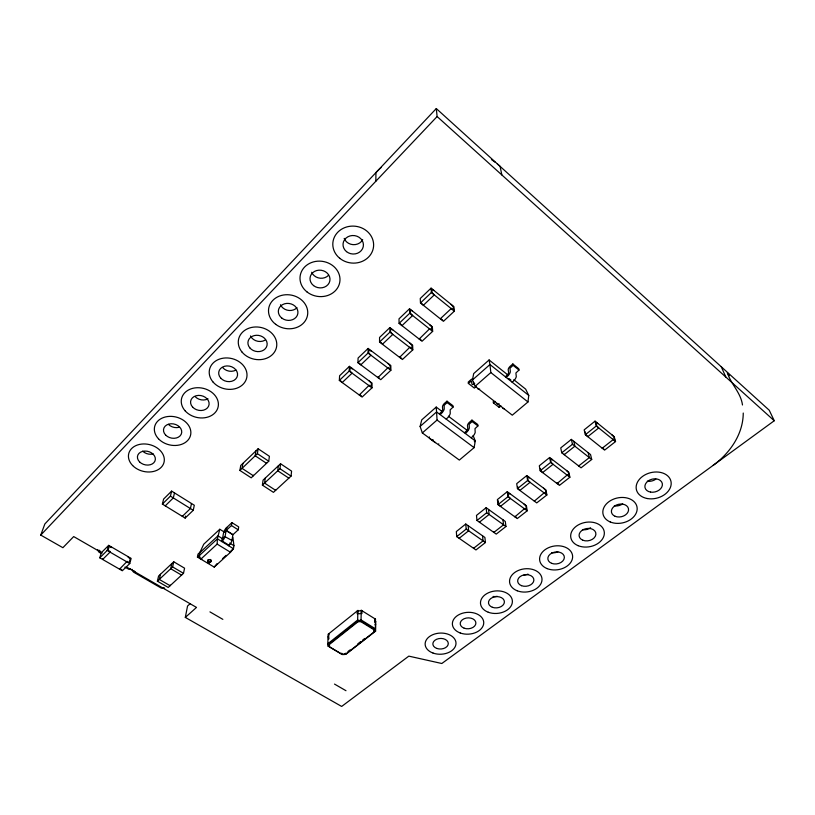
<?xml version="1.0" encoding="UTF-8"?>
<svg xmlns="http://www.w3.org/2000/svg" width="815" height="815" viewBox="0 0 815 815"><rect width="100%" height="100%" fill="white"/><g stroke="black" fill="none" stroke-linecap="round" stroke-linejoin="round"><path stroke-width="1.22" d="M382.429 343.747L382.429 344.266L392.799 334.384L390.63 332.204L390.599 328.649L392.748 329.82M379.546 342.055L379.566 337.461L389.876 327.589L412.635 345.214L412.808 349.839L402.416 359.517L379.546 342.055L389.916 332.153L389.876 327.589M374.788 618.717L374.757 621.601L375.471 622.039A2.364 1.65 0.2 0 0 375.124 622.395M375.613 631.126A2.384 1.65 0.2 0 1 375.409 628.783L375.491 619.155L361.259 610.292A2.384 1.681 1 0 1 357.897 610.425L328.282 634.162L327.762 643.819A2.353 1.61 2.2 0 1 328.048 646.091L342.361 654.608A2.333 1.589 1.5 0 1 345.652 654.486L375.613 631.126L375.695 621.488A2.364 1.65 0.2 0 1 375.287 621.162M371.997 387.848L372.068 383.111L349.411 366.353L339.611 375.746L339.335 380.462L362.105 397.058L371.997 387.848L349.197 371.039L349.411 366.353M375.827 181.256L375.949 172.586A85.168 77.843 -9.3 0 1 381.288 167.401M370.998 350.593L370.988 351.102L368.838 349.472L368.757 353.078L370.917 355.228L360.811 364.845L359.395 363.245M369.266 381.033L371.365 383.111L371.304 386.799L369.185 385.24L359.283 395.01L359.303 394.47L361.412 396.019M375.409 628.783L361.035 619.909L361.259 610.292M361.972 610.741L361.911 613.614L361.188 613.165A2.384 1.681 1 0 1 357.826 613.308L357.194 613.807L357.276 610.924L358.468 611.668M357.928 362.695L368.034 353.058L368.125 348.423L390.833 365.578L390.874 370.265L380.758 379.688L357.928 362.695L358.091 358.03L368.125 348.423M327.762 643.819L357.642 620.042L357.897 610.425M352.274 368.462L352.253 368.981L350.104 367.392L349.941 371.049L352.08 373.158L342.208 382.551L340.802 380.982M219.775 529.261L203.75 544.196L199.757 552.723L199.176 555.718L200.887 559.1L217.136 544.094L217.401 538.837L219.775 529.261L224.828 532.389M328.048 646.091L328.17 643.84M328.883 633.673L328.129 637.045A2.343 1.61 2.2 0 1 328.822 637.748M228.679 545.765L229.524 544.909A4.635 1.569 -57.6 0 0 231.847 540.916L232.917 534.793L226.122 530.575L226.397 527.804M743.249 413.042C743.168 434.303 729.843 453.221 713.156 465.365M291.057 476.103L291.587 471.131L280.554 463.755L263.072 480.137L262.389 485.129L273.453 492.352L291.057 476.103L279.953 468.707L280.554 463.755M507.867 374.951L489.092 359.965L473.688 373.586L472.445 379.984L475.165 386.3L512.278 415.181L527.967 401.968L528.762 395.418L525.665 389.152L513.796 379.688M278.353 465.823L277.742 470.775L288.836 478.15M275.694 489.784L275.633 490.345L264.559 483.091L265.242 478.11M268.736 461.229L269.408 456.298L258.131 448.759L240.731 465.487L239.895 470.449L251.203 477.824L268.736 461.229L257.397 453.67L258.131 448.759M266.597 462.777L266.525 463.328L255.187 455.789L255.93 450.868M253.455 475.216L253.373 475.766L242.065 468.37L242.88 463.419M226.743 527.437L226.244 530.371L232.988 534.65L238.245 529.811L238.703 526.877L231.918 522.629L226.02 528.202A4.625 1.528 -57.4 0 0 223.697 532.154L222.556 538.297L225.123 536.229L226.132 530.545L223.585 532.613M232.917 537.401L233.936 545.714L233.457 548.699L230.502 552.275L214.202 567.097L197.424 557.073L198.004 554.118L200.49 551.816M226.244 530.371L231.44 525.553L231.918 522.629M442.301 411.646L436.219 407.072L421.732 419.878L420.112 426.449L422.333 432.938L459.334 460.078L474.096 447.649L475.288 440.946L473.128 435.577M102.211 553.018L73.696 536.576L62.887 547.7L40.75 535.088L44.856 523.953L436.29 108.558L769.228 410.22L774.25 420.744L441.822 663.502L408.814 656.136L341.658 706.442L185.311 617.413L187.542 606.034L190.313 603.548M183.497 573.332L184.567 568.187L173.748 561.79L158.589 576.032L157.387 581.187L168.226 587.452L183.497 573.332L172.627 566.924L173.748 561.79M181.694 574.544L181.572 575.115L170.702 568.727L171.843 563.593M193.247 510.292L194.306 505.259L171.629 491.119L163.621 499.055L162.379 504.088L185.148 518.085L193.247 510.292L170.437 496.131L171.629 491.119M191.494 503.507L190.415 508.54L182.326 516.353L182.448 515.783M185.148 518.085L185.586 516.058M170.243 585.129L170.111 585.7L159.271 579.424L160.463 574.269M174.492 492.902L173.31 497.924L165.251 505.85M129.768 563.552L131.133 558.418L108.69 545.367L101.325 552.702L99.797 557.827L122.321 570.755L129.768 563.552L107.193 550.471L99.797 557.827M128.352 556.798L128.2 557.368L130.288 558.581L129.218 562.574L127.12 561.362L119.53 569.155L119.683 568.585L121.781 569.787M111.523 547.008L111.36 547.578L109.241 546.345L108.079 550.319L110.208 551.551L110.045 552.122L102.639 559.457L102.802 558.886M107.193 550.471L108.69 545.367M214.202 567.097L217.004 563.674M40.75 535.088L437.115 116.535L436.29 108.558M162.379 504.088L170.437 496.131M239.895 470.449L257.397 453.67M409.558 308.742L399.004 318.848L399.095 323.382L422.017 341.261L432.653 331.348L432.358 326.795L409.558 308.742L409.721 313.245L399.095 323.382M431.074 288.133L420.245 298.504L420.479 302.966L443.442 321.314L454.352 311.147L453.914 306.654L431.074 288.133L431.369 292.554L454.352 311.147M339.335 380.462L349.197 371.039M420.479 302.966L431.369 292.554M157.387 581.187L172.627 566.924M262.389 485.129L279.953 468.707M199.757 552.723L217.931 535.852L223.269 539.133M197.424 557.073L199.92 554.76M199.176 555.718L217.401 538.837L233.457 548.699L229.799 552.03M222.485 558.683L226.142 555.351M185.311 617.413L196.496 607.42L126.325 566.934M446.977 401.163L444.43 403.415A3.005 1.273 -52.9 0 0 442.484 406.909L442.688 409.721A2.516 1.07 -53 0 1 441.078 412.268L440.08 413.144L440.182 414.55L441.547 413.327A4.931 2.088 -53 0 0 444.226 409.069L444.165 405.33L447.089 402.539L446.977 401.163L452.946 405.697L453.069 407.082L450.155 409.853L450.226 413.602A4.91 2.109 -53 0 1 447.567 417.851L446.202 419.063M476.082 386.585L474.371 388.093L468.38 383.437L471.386 380.962L472.028 384.283A5.043 2.17 -51.9 0 0 474.748 383.784M472.445 379.984L489.958 364.539L489.092 359.965M420.112 426.449L436.575 411.932L436.219 407.072M475.165 386.3L490.834 372.557L489.958 364.539L528.762 395.418M422.333 432.938L437.054 420.041L436.575 411.932L475.288 440.946L474.34 441.74M512.849 363.969L510.139 366.332A3.097 1.375 -50.9 0 0 508.203 369.878L508.642 372.618A2.598 1.151 -51.1 0 1 507.022 375.216L505.962 376.143L506.176 377.508L507.633 376.235A5.073 2.262 -51.1 0 0 510.333 371.895L509.986 368.227L513.083 365.314L512.849 363.969L518.758 368.726L518.992 370.071L515.905 372.975L516.282 376.652A5.063 2.282 -51 0 1 513.593 380.982L512.136 382.245M471.946 420.112L469.389 422.313A2.965 1.335 -52.7 0 0 467.484 425.776L467.779 428.609A2.486 1.121 -52.9 0 1 466.2 431.135L465.202 431.991L465.345 433.407L466.71 432.215A4.859 2.19 -52.9 0 0 469.338 428.007L469.175 424.238L472.099 421.508L471.946 420.112L477.763 424.534L477.926 425.929L475.002 428.639L475.186 432.419A4.849 2.211 -52.9 0 1 472.578 436.616L471.202 437.798M500.96 405.952L499.249 407.419L493.411 402.885L495.133 401.418M465.752 524.014L456.329 531.563L456.726 536.637L475.96 549.952L485.445 542.535L484.894 537.452L465.752 524.014L466.2 529.078L485.445 542.535M486.127 507.694L476.48 515.416L476.989 520.469L496.243 534.1L505.952 526.51L505.29 521.457L486.127 507.694L486.698 512.727L505.952 526.51M571.356 439.397L560.74 447.904L561.769 452.804L581.054 467.82L591.731 459.477L590.539 454.556L571.356 439.397L572.446 444.277L591.731 459.477M526.806 475.563L516.7 483.652L517.454 488.633L536.728 502.906L546.885 494.97L545.979 489.968L526.806 475.563L527.611 480.524L546.885 494.97M549.656 457.49L539.306 465.783L540.192 470.734L559.467 485.373L569.889 477.233L568.829 472.272L549.656 457.49L550.614 462.421L569.889 477.233M595.052 421.141L584.161 429.862L585.343 434.711L604.608 450.114L615.559 441.557L614.215 436.687L595.052 421.141L596.295 425.97L615.559 441.557M507.256 491.69L497.374 499.605L498.006 504.617L517.26 518.574L527.203 510.801L526.409 505.779L507.256 491.69L507.949 496.692L527.203 510.801M456.726 536.637L466.2 529.078M476.989 520.469L486.698 512.727M561.769 452.804L572.446 444.277M517.454 488.633L527.611 480.524M540.192 470.734L550.614 462.421M585.343 434.711L596.295 425.97M498.006 504.617L507.949 496.692M375.063 621.977L375.695 621.488M375.043 624.861L375.664 624.371A2.364 1.65 0.2 0 1 375.267 624.045M348.005 651.511L349.971 649.973M357.816 643.85L360.76 641.548M362.726 640.019L364.682 638.491M164.416 588.033L161.35 588.155L133.456 572.069L131.938 569.278M130.451 569.216L128.811 569.257L124.868 567.118M164.661 588.532L163.132 588.165M129.738 568.89L130.492 569.196M101.437 553.609L98.646 551.867L97.749 549.534M209.944 611.882L222.852 619.359M334.507 684.08L345.978 690.712M217.136 544.094L230.502 552.275M229.667 543.075L233.936 545.714M229.137 545.306L222.281 541.089L222.444 538.471L221.823 541.547L222.658 540.691A4.646 1.538 -57.5 0 0 225.001 536.688L231.959 540.457M231.44 525.553L238.245 529.811M498.546 504.495L500.441 506.38L510.373 498.474L508.479 496.579L507.939 492.688L509.742 494.022L509.67 493.472M516.588 517.576L514.795 516.282L514.876 516.842L524.728 508.499L526.521 509.813L525.909 505.901L524.035 504.037M435.363 442.667L429.464 438.348L429.393 436.942M379.342 378.119L377.936 377.06L377.926 377.589L388.052 367.616L390.171 369.205L390.14 365.568L388.032 363.459M437.054 420.041L474.096 447.649M368.034 353.058L390.874 370.265M448.372 416.21L467.627 430.687M447.089 402.539L453.069 407.082M472.099 421.508L477.926 425.929M558.754 484.365L556.971 483.01L557.073 483.56L567.383 474.85L569.176 476.225L568.361 472.364L566.456 470.449M380.269 342.096L381.705 343.197M400.287 357.378L401.703 358.457M389.916 332.153L412.808 349.839M100.897 552.254L99.43 550.257M399.808 323.443L401.989 325.643L412.614 315.527L410.424 313.306L410.291 309.812L412.431 311.024M421.284 340.201L419.155 338.541L419.175 339.05L429.79 328.608L431.919 330.289L431.685 326.744L429.536 324.564M135.147 572.018L134.017 570.846M409.721 313.245L432.653 331.348M490.834 372.557L527.967 401.968M508.937 378.506L510.913 380.085M421.172 303.048L423.372 305.279L434.273 294.908L432.062 292.646L431.828 289.203L433.957 290.476M442.688 320.244L440.558 318.543L451.469 308.345L453.598 310.067L453.252 306.583L451.082 304.362M585.812 434.66L587.768 436.657L598.73 427.946L596.763 425.929L595.796 422.17L597.609 423.637L597.466 423.097M603.864 449.085L602.081 447.659L602.224 448.209L613.175 439.631L613.023 439.081L614.816 440.528L613.766 436.738L611.841 434.762M513.083 365.314L518.992 370.071M774.25 420.744L437.115 116.535M502.794 408.132L503.038 408.417A4.961 2.292 -51.6 0 0 504.047 408.712M496.936 403.578L497.181 403.853A4.982 2.272 -51.7 0 0 499.198 403.853M477.814 388.694L478.048 388.969A5.022 2.19 -51.8 0 0 479.678 389.071M729.405 375.664L727.337 372.781C731.045 384.252 740.835 392.687 742.485 404.984M721.285 366.781L725.819 377.039M585.129 431.828L585.588 433.712M588.165 452.682L589.347 457.592L578.66 465.966L578.538 465.416M573.78 441.312L574.881 446.202L564.204 454.699L564.082 454.149M501.846 174.95L500.084 166.352A85.168 77.843 -9.3 0 0 497.333 163.978M552.081 459.354L552.183 459.905L550.37 458.499L551.113 462.339L553.049 464.285L542.617 472.578L540.702 470.642L540.355 468.717M543.605 488.185L545.48 490.08L546.193 493.961L544.4 492.617L534.334 501.144L534.243 500.583M529.22 477.376L529.312 477.926L527.499 476.561L528.13 480.422L530.045 482.348L519.889 490.436L517.973 488.531L517.688 486.586M499.045 406.043L499.249 407.419M493.228 401.51L493.411 402.885M502.916 519.746L503.568 524.799L493.859 532.409L493.788 531.849M498.047 500.593L498.423 503.527M488.542 509.426L489.122 514.459L479.424 522.191L479.363 521.62M468.38 383.437L468.228 382.072L470.856 379.759A3.066 1.304 -52 0 1 473.128 379.321M482.531 535.791L483.061 540.875L473.576 548.301L473.525 547.731M468.167 525.706L468.635 530.779L459.151 538.318L459.11 537.757M409.823 343.034L411.952 345.183L412.084 348.769L409.965 347.129L399.584 357.357L399.574 356.838M153.21 453.935A8.975 6.836 14 0 1 142.686 451.133M179.096 427.284A9.118 7.111 13.8 0 1 168.44 424.381M207.998 398.8A9.25 7.406 13.4 0 1 195.152 396.62M235.942 370.061A9.403 7.722 12.8 0 1 222.892 367.799M264.977 340.201A9.556 8.048 12 0 1 250.49 335.943M296.986 307.734A9.719 8.405 10.8 0 1 280.472 304.728M328.465 275.368A9.882 8.771 8.9 0 1 311.676 272.241M362.695 239.702A10.065 9.169 5.7 0 1 353.078 244.653A10.065 9.169 5.7 0 1 344.185 238.398M497.15 596.305A7.905 5.613 -5.2 0 1 493.085 596.468M527.977 574.106A8.048 5.787 -6.8 0 1 523.964 575.044M557.878 551.826A8.211 5.97 -8.5 0 1 551.684 552.682M590.6 527.733A8.384 6.153 -10.4 0 1 582.481 529.668M622.65 503.853A8.578 6.337 -12.5 0 1 614.347 505.85M655.841 479.128A8.782 6.52 -14.7 0 1 647.344 481.196M491.455 159.567A85.168 77.843 -9.3 0 1 495.418 162.45M328.893 636.087A2.333 1.61 2.3 0 1 328.567 636.434L328.414 639.327A2.343 1.61 2.2 0 0 328.924 638.583M328.282 634.162A2.333 1.61 2.3 0 1 328.975 634.854M374.951 619.92A2.364 1.65 0.2 0 1 375.491 619.155M345.754 653.233A3.128 2.129 1.5 0 1 345.081 653.538M341.974 653.386A3.128 2.129 1.5 0 1 341.648 653.212M373.769 631.37A3.179 2.201 0.4 0 0 373.239 628.477L361.748 621.387A3.199 2.231 0.9 0 0 357.235 621.56L329.81 643.351A3.138 2.15 2 0 0 329.637 645.969M361.035 619.909A2.404 1.681 1 0 1 357.642 620.042M473.923 382.5A2.577 1.11 -51.9 0 1 473.495 382.276M211.044 560.17A1.712 1.233 8.2 0 1 210.301 561.698A1.712 1.233 8.2 0 1 208.07 561.148A1.712 1.233 8.2 0 1 208.426 559.518M210.107 559.457A1.712 1.233 8.2 0 1 210.82 559.885M209.139 563.297A4.584 1.528 -57.9 0 1 208.233 562.544M201.855 559.212A4.605 1.498 -57.9 0 1 201.427 558.458M438.827 444.022A4.829 2.119 -53.5 0 1 438.653 443.859M433.101 439.784A4.839 2.099 -53.6 0 1 432.908 439.672M357.214 622.385L329.769 644.176A3.148 2.15 2 0 0 330.146 647.212L341.607 654.038A3.128 2.129 1.5 0 0 346.008 653.864L373.504 632.409A3.179 2.201 0.4 0 0 373.229 629.302L361.728 622.202A3.199 2.231 0.9 0 0 357.214 622.385M139.559 461.891A9.087 6.866 13.8 0 0 154.85 461.27A9.087 6.866 13.8 0 0 144.775 451.072A9.087 6.866 13.8 0 0 139.559 461.891M132.651 465.548A18.185 13.743 13.8 0 0 163.265 464.418A18.185 13.743 13.8 0 0 143.206 443.961A18.185 13.743 13.8 0 0 132.651 465.548M158.477 438.776A18.46 14.303 13.5 0 0 189.691 437.614A18.46 14.303 13.5 0 0 169.642 416.373A18.46 14.303 13.5 0 0 158.477 438.776M165.577 434.986A9.23 7.152 13.5 0 0 181.175 434.344A9.23 7.152 13.5 0 0 171.099 423.759A9.23 7.152 13.5 0 0 165.577 434.986M192.595 407.062A9.373 7.457 13.1 0 0 208.497 406.4A9.373 7.457 13.1 0 0 198.432 395.397A9.373 7.457 13.1 0 0 192.595 407.062M185.28 410.994A18.755 14.904 13.1 0 0 217.106 409.792A18.755 14.904 13.1 0 0 197.087 387.726A18.755 14.904 13.1 0 0 185.28 410.994M220.661 378.048A9.525 7.773 12.5 0 0 236.88 377.365A9.525 7.773 12.5 0 0 226.845 365.925A9.525 7.773 12.5 0 0 220.661 378.048M213.133 382.133A19.061 15.546 12.6 0 0 245.59 380.9A19.061 15.546 12.6 0 0 225.623 357.948A19.061 15.546 12.6 0 0 213.133 382.133M249.838 347.883A9.688 8.109 11.7 0 0 266.393 347.18A9.688 8.109 11.7 0 0 256.379 335.281A9.688 8.109 11.7 0 0 249.838 347.883M242.075 352.131A19.377 16.219 11.7 0 0 275.205 350.858A19.377 16.219 11.7 0 0 255.299 326.978A19.377 16.219 11.7 0 0 242.075 352.131M281.949 318.196A9.851 8.466 10.5 0 0 297.821 313.694A9.851 8.466 10.5 0 0 284.639 303.781A9.851 8.466 10.5 0 0 281.949 318.196M275.674 324.309A19.703 16.932 10.5 0 0 307.489 315.446A19.703 16.932 10.5 0 0 281.226 295.499A19.703 16.932 10.5 0 0 275.674 324.309M313.561 285.596A10.024 8.843 8.6 0 0 329.851 280.9A10.024 8.843 8.6 0 0 316.607 270.57A10.024 8.843 8.6 0 0 313.561 285.596M307.031 291.953A20.059 17.696 8.6 0 0 339.672 282.734A20.059 17.696 8.6 0 0 313.296 261.941A20.059 17.696 8.6 0 0 307.031 291.953M346.497 251.621A10.218 9.25 5.5 0 0 363.235 246.731A10.218 9.25 5.5 0 0 349.92 235.953A10.218 9.25 5.5 0 0 346.497 251.621M339.692 258.243A20.426 18.49 5.5 0 0 373.219 248.646A20.426 18.49 5.5 0 0 346.732 226.947A20.426 18.49 5.5 0 0 339.692 258.243M436.85 648.445A7.722 5.287 -2.5 0 0 448.291 643.453A7.722 5.287 -2.5 0 0 436.585 639.286A7.722 5.287 -2.5 0 0 436.85 648.445M433.071 653.08A15.434 10.575 -2.5 0 0 456.003 643.147A15.434 10.575 -2.5 0 0 432.653 634.753A15.434 10.575 -2.5 0 0 433.071 653.08M464.163 628.202A7.855 5.461 -3.7 0 0 475.889 623.037A7.855 5.461 -3.7 0 0 464.102 618.738A7.855 5.461 -3.7 0 0 464.163 628.202M460.21 632.98A15.699 10.911 -3.7 0 0 483.743 622.731A15.699 10.911 -3.7 0 0 460.21 614.062A15.699 10.911 -3.7 0 0 460.21 632.98M492.362 607.287A7.997 5.634 -5.1 0 0 504.404 601.959A7.997 5.634 -5.1 0 0 492.525 597.517A7.997 5.634 -5.1 0 0 492.362 607.287M488.246 612.228A15.984 11.257 -5.1 0 0 512.39 601.643A15.984 11.257 -5.1 0 0 488.674 592.668A15.984 11.257 -5.1 0 0 488.246 612.228M521.519 585.679A8.15 5.807 -6.7 0 0 533.876 580.168A8.15 5.807 -6.7 0 0 521.906 575.573A8.15 5.807 -6.7 0 0 521.519 585.679M517.209 590.783A16.29 11.614 -6.7 0 0 542.006 579.842A16.29 11.614 -6.7 0 0 518.106 570.561A16.29 11.614 -6.7 0 0 517.209 590.783M551.653 563.338A8.313 5.99 -8.4 0 0 564.357 557.643A8.313 5.99 -8.4 0 0 552.285 552.876A8.313 5.99 -8.4 0 0 551.653 563.338M547.15 568.615A16.616 11.981 -8.4 0 0 572.619 557.297A16.616 11.981 -8.4 0 0 548.556 547.69A16.616 11.981 -8.4 0 0 547.15 568.615M582.837 540.223A8.486 6.174 -10.3 0 0 595.897 534.324A8.486 6.174 -10.3 0 0 583.734 529.393A8.486 6.174 -10.3 0 0 582.837 540.223M578.13 545.683A16.972 12.347 -10.3 0 0 604.312 533.978A16.972 12.347 -10.3 0 0 580.056 524.025A16.972 12.347 -10.3 0 0 578.13 545.683M615.111 516.292A8.68 6.357 -12.3 0 0 628.548 510.19A8.68 6.357 -12.3 0 0 616.293 505.076A8.68 6.357 -12.3 0 0 615.111 516.292M610.191 521.946A17.36 12.724 -12.3 0 0 637.116 509.823A17.36 12.724 -12.3 0 0 612.686 499.503A17.36 12.724 -12.3 0 0 610.191 521.946M650.564 492.097A8.894 6.551 -14.4 0 0 662.289 483.458A8.894 6.551 -14.4 0 0 648.088 481.013A8.894 6.551 -14.4 0 0 650.564 492.097M647.426 498.556A17.777 13.101 -14.4 0 0 670.969 481.349A17.777 13.101 -14.4 0 0 642.607 476.368A17.777 13.101 -14.4 0 0 647.426 498.556M208.365 562.065A1.712 1.233 8.2 0 0 211.075 561.392A1.712 1.233 8.2 0 0 208.701 559.966A1.712 1.233 8.2 0 0 208.365 562.065"/></g></svg>
